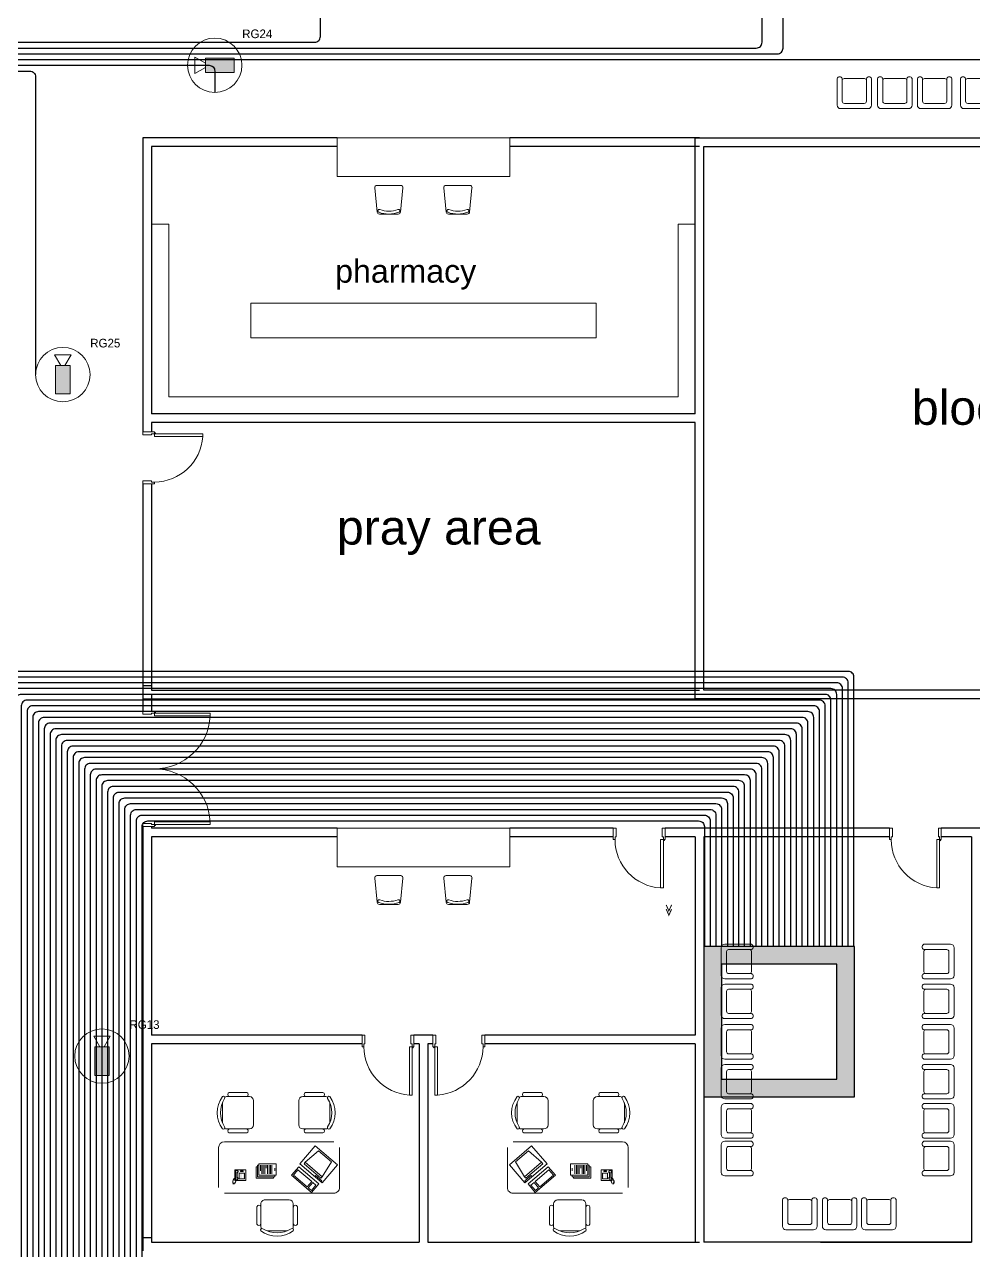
# Model space of a CAD drawing. Extents: x -59 to 582, y -1177 to 100.
# Drawn here: x 244.07 to 260.56, y -40.3 to -18.99 of the extents above; entities that cross this region are included whole.
import ezdxf
from ezdxf.enums import TextEntityAlignment as Align

# ---------------------------------------------------------------- set-up
doc = ezdxf.new("R2010")
doc.units = 0
doc.header["$LTSCALE"] = 0.15
doc.layers.get('0').update_dxf_attribs({"color": 252})
for name, color, linetype in [('0 CCTV', 252, 'Continuous'), ('0 sockets', 252, 'Continuous'), ('00', 252, 'Continuous'), ('AUTOINCR', 7, 'Continuous'), ('CCTV', 4, 'Continuous'), ('d1', 252, 'Continuous')]:
    doc.layers.add(name, color=color, linetype=linetype)
for name, color, linetype, lineweight in [('DOOR', 252, 'Continuous', 20), ('E-LT-CKT-NM', 7, 'Continuous', 30), ('FUR', 252, 'Continuous', 9), ('sofa', 252, 'Continuous', 9), ('T-CCTV', 7, 'Continuous', 0), ('wall', 252, 'Continuous', 30)]:
    doc.layers.add(name, color=color, linetype=linetype, lineweight=lineweight)
doc.styles.add('SDC-TEXT-ARB', font='sdc-arb.shx')

# ---------------------------------------------------------------- blocks, each defined once
blk = doc.blocks.new('RECTANG')
for p, q in [((1, 1), (0, 1)), ((0, 1), (0, 0)), ((1, 0), (1, 1)), ((0, 0), (1, 0))]:
    blk.add_line(p, q)
blk = doc.blocks.new('IBMAT', base_point=(61, 306))
for p, q in [((75, 307), (75, 306)), ((81, 307), (75, 307)), ((81, 306), (81, 307))]:
    blk.add_line(p, q)
at = {"xscale": 21, "yscale": 17, "zscale": 21}
blk.add_blockref('RECTANG', (61, 306), dxfattribs=at)
blk = doc.blocks.new('KEYBOARD', base_point=(60, 294))
for p, xscale, yscale, zscale in [((60, 294), 19, 8, 19), ((61, 295), 13, 5, 13), ((75, 295), 3, 5, 3)]:
    blk.add_blockref('RECTANG', p, dxfattribs=dict(xscale=xscale, yscale=yscale, zscale=zscale))
blk = doc.blocks.new('FNCOMP')
for p, q in [((-6.64, 16.23), (-8.5, 3.5)), ((6.08, 16.23), (-6.64, 16.23)), ((8, 3.5), (6.08, 16.23)), ((-8.5, 3.5), (-8.5, 2.04)), ((8, 3.5), (-8.5, 3.5)), ((-8.5, 2.04), (8, 2.04)), ((8, 2.04), (8, 3.5))]:
    blk.add_line(p, q)
at = {"xscale": 1.033846153846154, "yscale": 1.033846153846154, "zscale": 1.033846153846154}
for name, p in [('IBMAT', (-10.86, 0)), ('KEYBOARD', (-10.05, -10.5))]:
    blk.add_blockref(name, p, dxfattribs=at)
blk = doc.blocks.new('CHAIR7')
for p, q in [((20, 12), (3, 12)), ((5.12, 15.04), (17.88, 15.04)), ((0, 9), (0, -9)), ((23, -7.44), (23, 7.44)), ((3, -12), (20, -12)), ((5.12, -15), (17.88, -15))]:
    blk.add_line(p, q)
for centre, radius, start, end in [((3, 9), 3, 90, 180), ((5.56, 13.54), 1.56, 73.7398, 286.2602), ((17.44, 13.54), 1.56, 253.7398, 106.2602), ((20, 9), 3, 62.41556, 90), ((22.34, 11.12), 1.1, 53.30994, 212.02741), ((4.82, 0), 19.64, 327.57575, 32.42425), ((7, 0), 20, 323.1301, 36.8699), ((3, -9), 3, 180, 270), ((5.56, -13.5), 1.56, 73.7398, 286.2602), ((17.44, -13.5), 1.56, 253.7398, 106.2602), ((20, -9), 3, 270, 297.58444), ((22.34, -11.12), 1.1, 147.97259, 306.69006)]:
    blk.add_arc(centre, radius, start, end)
blk = doc.blocks.new('FNPHONE')
for p, q in [((-9.1, 0.22), (-9.7, 0.02)), ((-8.9, 0.62), (-9.5, 0.42)), ((-8.7, 1.02), (-9.3, 0.82)), ((-8.5, 1.42), (-9.1, 1.22)), ((-8.3, 1.82), (-8.9, 1.62)), ((-7.14, 0.56), (-7.5, -0.58)), ((-7.29, 6.54), (-7.29, 1.54)), ((-6.29, 6.54), (-6.29, 1.54)), ((-3.87, 4.85), (-3.87, 4.85)), ((-3.87, 3.91), (-3.87, 3.91)), ((-3.87, 2.97), (-3.87, 2.97)), ((-3.87, 2.03), (-3.87, 2.03)), ((-2.94, 4.85), (-2.94, 4.85)), ((-2.94, 3.91), (-2.94, 3.91)), ((-2.94, 2.97), (-2.94, 2.97)), ((-2.94, 2.03), (-2.94, 2.03)), ((-2, 4.85), (-2, 4.85)), ((-2, 3.91), (-2, 3.91)), ((-2, 2.97), (-2, 2.97)), ((-2, 2.03), (-2, 2.03)), ((-9.3, -0.18), (-9.9, -0.38)), ((-9.3, -0.58), (-9.9, -0.78)), ((-9.3, -0.98), (-9.9, -1.18)), ((-9.3, -1.38), (-9.9, -1.58)), ((-9.1, -1.78), (-9.7, -1.98)), ((-8.9, -2.18), (-9.5, -2.38)), ((-8.43, -2.46), (-9.03, -2.66)), ((-7.9, -1.98), (-8.5, -2.18)), ((-7.7, -1.58), (-8.3, -1.78)), ((-7.5, -1.18), (-8.1, -1.38)), ((-7.3, -0.78), (-7.9, -0.98))]:
    blk.add_line(p, q)
for centre, start, end in [((-6.79, 6.54), 298.49146, 241.50854), ((-6.79, 1.54), 118.49146, 61.50854)]:
    blk.add_arc(centre, 1.05, start, end)
for p, xscale, yscale, zscale in [((-8.21, 0), 8.20528234483245, 8.104073169521023, 8.20528234483245), ((-4.81, 1.25), 3.75, 4.375, 3.75), ((-4.03, 6.72), 2.03125, 0.46875, 2.03125)]:
    blk.add_blockref('RECTANG', p, dxfattribs=dict(xscale=xscale, yscale=yscale, zscale=zscale))
blk = doc.blocks.new('D90')
at = {"layer": 'DOOR'}
for points in [[(0.03, 0.2), (0.03, 1.04), (0.078, 1.04), (0.078, 0.2)], [(0.03, 0.2), (0, 0.2), (0, 0), (0.05, 0), (0.05, 0.15), (0.03, 0.15)], [(0.87, 0.2), (0.9, 0.2), (0.9, 0), (0.85, 0), (0.85, 0.15), (0.87, 0.15)]]:
    blk.add_lwpolyline(points, close=True, dxfattribs=at)
blk.add_circle((0.02, 0.21), 0.01, dxfattribs=at)
blk.add_arc((0.025, 0.197), 0.845, 0.2218, 86.3889, dxfattribs=at)
blk = doc.blocks.new('Ch01')
at = {"layer": 'FUR'}
for p, q in [((-0.455, 0.247), (-0.035, 0.205)), ((-0.499, -0.205), (-0.499, 0.207)), ((0.001, 0.165), (0.001, -0.163)), ((-0.455, -0.244), (-0.035, -0.202))]:
    blk.add_line(p, q, dxfattribs=at)
for centre, radius, start, end in [((-0.459, 0.207), 0.04, 84.2894, 180), ((-0.055, 0.168), 0.025, 20.5276, 200.5276), ((-0.499, 0.001), 0.449, 339.1935, 20.5276), ((-0.039, 0.165), 0.04, 0, 84.2894), ((-0.499, 0.001), 0.499, 339.1935, 20.5276), ((-0.459, -0.205), 0.04, 180, 275.7106), ((-0.056, -0.167), 0.025, 159.1935, 339.1935), ((-0.039, -0.163), 0.04, 275.7106, 0)]:
    blk.add_arc(centre, radius, start, end, dxfattribs=at)
blk = doc.blocks.new('ARCH')
at = {"layer": 'DOOR'}
for p, q in [((46.125, 355.955), (46.125, 355.905)), ((55.17, 355.725), (55.15, 355.725))]:
    blk.add_line(p, q, dxfattribs=at)
for points in [[(46.325, 362.731), (46.325, 362.761), (46.125, 362.761), (46.125, 362.711), (46.275, 362.711), (46.275, 362.731)], [(46.325, 362.731), (47.165, 362.731), (47.165, 362.683), (46.325, 362.683)], [(46.325, 361.891), (46.325, 361.861), (46.125, 361.861), (46.125, 361.911), (46.275, 361.911), (46.275, 361.891)], [(46.325, 357.875), (46.325, 357.905), (46.125, 357.905), (46.125, 357.855), (46.275, 357.855), (46.275, 357.875)], [(46.325, 357.875), (47.295, 357.875), (47.295, 357.825), (46.325, 357.825)], [(46.325, 355.935), (47.295, 355.935), (47.295, 355.985), (46.325, 355.985)], [(54.33, 355.675), (54.3, 355.675), (54.3, 355.875), (54.35, 355.875), (54.35, 355.725), (54.33, 355.725)], [(59.13, 355.675), (59.1, 355.675), (59.1, 355.875), (59.15, 355.875), (59.15, 355.725), (59.13, 355.725)], [(59.97, 355.675), (60, 355.675), (60, 355.875), (59.95, 355.875), (59.95, 355.725), (59.97, 355.725)], [(55.17, 355.675), (55.17, 354.835), (55.122, 354.835), (55.122, 355.675)], [(59.97, 355.675), (59.97, 354.835), (59.922, 354.835), (59.922, 355.675)]]:
    blk.add_lwpolyline(points, close=True, dxfattribs=at)
for points in [[(46.125, 355.955), (46.275, 355.955), (46.275, 355.935), (46.325, 355.935), (46.325, 355.905), (46.125, 355.905)], [(55.17, 355.725), (55.17, 355.675), (55.2, 355.675), (55.2, 355.875), (55.15, 355.875), (55.15, 355.725)]]:
    blk.add_lwpolyline(points, dxfattribs=at)
for centre in [(46.335, 362.741), (46.335, 357.885), (46.335, 355.925), (55.18, 355.665), (59.98, 355.665)]:
    blk.add_circle(centre, 0.01, dxfattribs=at)
for centre, radius, start, end in [((46.322, 362.736), 0.845, 270.2218, 356.3889), ((46.325, 357.875), 0.971, 270, 357.0492), ((46.325, 355.933), 0.971, 2.9508, 90), ((55.175, 355.678), 0.845, 180.2218, 266.3889), ((59.975, 355.678), 0.845, 180.2218, 266.3889)]:
    blk.add_arc(centre, radius, start, end, dxfattribs=at)
at = {"layer": 'FUR'}
for p, q in [((58.189, 368.442), (58.189, 368.907)), ((58.279, 368.51), (58.279, 368.905)), ((58.324, 368.907), (58.654, 368.907)), ((58.699, 368.905), (58.699, 368.51)), ((58.789, 368.907), (58.789, 368.442)), ((58.893, 368.442), (58.893, 368.907)), ((58.983, 368.51), (58.983, 368.905)), ((59.028, 368.907), (59.358, 368.907)), ((59.403, 368.905), (59.403, 368.51)), ((59.493, 368.907), (59.493, 368.442)), ((59.585, 368.442), (59.585, 368.907)), ((59.675, 368.51), (59.675, 368.905)), ((59.72, 368.907), (60.05, 368.907)), ((60.095, 368.905), (60.095, 368.51)), ((60.185, 368.907), (60.185, 368.442)), ((60.334, 368.442), (60.334, 368.907)), ((60.424, 368.51), (60.424, 368.905)), ((60.469, 368.907), (60.799, 368.907)), ((58.729, 368.382), (58.249, 368.382)), ((58.661, 368.472), (58.316, 368.472)), ((59.433, 368.382), (58.953, 368.382)), ((59.365, 368.472), (59.02, 368.472)), ((60.125, 368.382), (59.645, 368.382)), ((60.057, 368.472), (59.712, 368.472)), ((60.874, 368.382), (60.394, 368.382)), ((60.806, 368.472), (60.461, 368.472)), ((56.177, 353.795), (56.177, 353.315)), ((56.702, 353.855), (56.237, 353.855)), ((59.698, 353.855), (60.163, 353.855)), ((60.223, 353.795), (60.223, 353.315)), ((56.267, 353.727), (56.267, 353.382)), ((56.7, 353.765), (56.305, 353.765)), ((56.702, 353.39), (56.702, 353.72)), ((59.698, 353.39), (59.698, 353.72)), ((59.7, 353.765), (60.095, 353.765)), ((60.133, 353.727), (60.133, 353.382)), ((56.237, 353.255), (56.702, 353.255)), ((56.702, 353.163), (56.237, 353.163)), ((56.305, 353.345), (56.7, 353.345)), ((60.163, 353.255), (59.698, 353.255)), ((59.698, 353.163), (60.163, 353.163)), ((60.095, 353.345), (59.7, 353.345)), ((56.177, 353.103), (56.177, 352.623)), ((56.267, 353.036), (56.267, 352.691)), ((56.7, 353.073), (56.305, 353.073)), ((56.702, 352.698), (56.702, 353.028)), ((59.698, 352.698), (59.698, 353.028)), ((59.7, 353.073), (60.095, 353.073)), ((60.133, 353.036), (60.133, 352.691)), ((60.223, 353.103), (60.223, 352.623)), ((56.237, 352.563), (56.702, 352.563)), ((56.305, 352.653), (56.7, 352.653)), ((60.163, 352.563), (59.698, 352.563)), ((60.095, 352.653), (59.7, 352.653)), ((56.177, 352.399), (56.177, 351.919)), ((56.702, 352.459), (56.237, 352.459)), ((56.267, 352.332), (56.267, 351.987)), ((56.7, 352.369), (56.305, 352.369)), ((56.702, 351.994), (56.702, 352.324)), ((59.698, 352.459), (60.163, 352.459)), ((59.698, 351.994), (59.698, 352.324)), ((59.7, 352.369), (60.095, 352.369)), ((60.133, 352.332), (60.133, 351.987)), ((60.223, 352.399), (60.223, 351.919)), ((56.305, 351.949), (56.7, 351.949)), ((60.095, 351.949), (59.7, 351.949)), ((56.177, 351.707), (56.177, 351.227)), ((56.237, 351.859), (56.702, 351.859)), ((56.702, 351.767), (56.237, 351.767)), ((56.7, 351.677), (56.305, 351.677)), ((60.163, 351.859), (59.698, 351.859)), ((59.698, 351.767), (60.163, 351.767)), ((59.7, 351.677), (60.095, 351.677)), ((60.223, 351.707), (60.223, 351.227)), ((56.267, 351.64), (56.267, 351.295)), ((56.702, 351.302), (56.702, 351.632)), ((59.698, 351.302), (59.698, 351.632)), ((60.133, 351.64), (60.133, 351.295)), ((56.305, 351.257), (56.7, 351.257)), ((60.095, 351.257), (59.7, 351.257)), ((56.177, 351.026), (56.177, 350.546)), ((56.237, 351.167), (56.702, 351.167)), ((56.702, 351.086), (56.237, 351.086)), ((60.163, 351.167), (59.698, 351.167)), ((59.698, 351.086), (60.163, 351.086)), ((60.223, 351.026), (60.223, 350.546)), ((56.267, 350.958), (56.267, 350.613)), ((56.7, 350.996), (56.305, 350.996)), ((56.702, 350.621), (56.702, 350.951)), ((59.698, 350.621), (59.698, 350.951)), ((59.7, 350.996), (60.095, 350.996)), ((60.133, 350.958), (60.133, 350.613)), ((56.237, 350.486), (56.702, 350.486)), ((56.702, 350.43), (56.237, 350.43)), ((56.305, 350.576), (56.7, 350.576)), ((60.163, 350.486), (59.698, 350.486)), ((59.698, 350.43), (60.163, 350.43)), ((60.095, 350.576), (59.7, 350.576)), ((56.177, 350.37), (56.177, 349.89)), ((56.267, 350.303), (56.267, 349.958)), ((56.7, 350.34), (56.305, 350.34)), ((56.702, 349.965), (56.702, 350.295)), ((59.698, 349.965), (59.698, 350.295)), ((59.7, 350.34), (60.095, 350.34)), ((60.133, 350.303), (60.133, 349.958)), ((60.223, 350.37), (60.223, 349.89)), ((56.237, 349.83), (56.702, 349.83)), ((56.305, 349.92), (56.7, 349.92)), ((60.163, 349.83), (59.698, 349.83)), ((60.095, 349.92), (59.7, 349.92)), ((57.241, 349.418), (57.241, 348.953)), ((57.331, 349.416), (57.331, 349.02)), ((57.706, 349.418), (57.376, 349.418)), ((57.751, 349.02), (57.751, 349.416)), ((57.841, 348.953), (57.841, 349.418)), ((57.933, 349.418), (57.933, 348.953)), ((58.023, 349.416), (58.023, 349.02)), ((58.398, 349.418), (58.068, 349.418)), ((58.443, 349.02), (58.443, 349.416)), ((58.533, 348.953), (58.533, 349.418)), ((58.615, 349.418), (58.615, 348.953)), ((58.705, 349.416), (58.705, 349.02)), ((59.08, 349.418), (58.75, 349.418)), ((59.125, 349.02), (59.125, 349.416)), ((59.215, 348.953), (59.215, 349.418)), ((57.301, 348.893), (57.781, 348.893)), ((57.369, 348.983), (57.714, 348.983)), ((57.993, 348.893), (58.473, 348.893)), ((58.061, 348.983), (58.406, 348.983)), ((58.675, 348.893), (59.155, 348.893)), ((58.742, 348.983), (59.087, 348.983))]:
    blk.add_line(p, q, dxfattribs=at)
at = {"layer": 'FUR', "extrusion": (0, 0, -1)}
for centre, major_axis, start_param, end_param in [((58.234, 368.89), (-0.0339, 0.0339), 5.87299, 8.310278), ((58.744, 368.89), (0.0339, 0.0339), 4.256093, 6.69338), ((58.937, 368.89), (-0.0339, 0.0339), 5.87299, 8.310278), ((59.448, 368.89), (0.0339, 0.0339), 4.256093, 6.69338), ((59.629, 368.89), (-0.0339, 0.0339), 5.87299, 8.310278), ((60.14, 368.89), (0.0339, 0.0339), 4.256093, 6.69338), ((60.378, 368.89), (-0.0339, 0.0339), 5.87299, 8.310278), ((58.324, 368.847), (-0.0424, 0.0424), 6.220521, 7.068583), ((58.654, 368.847), (0.0424, 0.0424), -0.785398, 0.062664), ((59.028, 368.847), (-0.0424, 0.0424), 6.220521, 7.068583), ((59.358, 368.847), (0.0424, 0.0424), -0.785398, 0.062664), ((59.72, 368.847), (-0.0424, 0.0424), 6.220521, 7.068583), ((60.05, 368.847), (0.0424, 0.0424), -0.785398, 0.062664), ((60.469, 368.847), (-0.0424, 0.0424), 6.220521, 7.068583), ((58.316, 368.51), (0.0265, 0.0265), 2.356194, 3.926991), ((58.661, 368.51), (0.0265, 0.0265), 0.785398, 2.356194), ((59.02, 368.51), (0.0265, 0.0265), 2.356194, 3.926991), ((59.365, 368.51), (0.0265, 0.0265), 0.785398, 2.356194), ((59.712, 368.51), (0.0265, 0.0265), 2.356194, 3.926991), ((60.057, 368.51), (0.0265, 0.0265), 0.785398, 2.356194), ((60.461, 368.51), (0.0265, 0.0265), 2.356194, 3.926991), ((58.249, 368.442), (-0.0424, 0.0424), 3.926991, 5.497787), ((58.729, 368.442), (0.0424, 0.0424), 0.785398, 2.356194), ((58.953, 368.442), (-0.0424, 0.0424), 3.926991, 5.497787), ((59.433, 368.442), (0.0424, 0.0424), 0.785398, 2.356194), ((59.645, 368.442), (-0.0424, 0.0424), 3.926991, 5.497787), ((60.125, 368.442), (0.0424, 0.0424), 0.785398, 2.356194), ((60.394, 368.442), (-0.0424, 0.0424), 3.926991, 5.497787), ((59.715, 353.81), (0.0339, 0.0339), 2.685296, 5.122584), ((60.163, 353.795), (-0.0424, 0.0424), 0.785398, 2.356194), ((59.758, 353.72), (0.0424, 0.0424), 3.926991, 4.775053), ((60.095, 353.727), (0.0265, 0.0265), -0.785398, 0.785398), ((59.758, 353.39), (-0.0424, 0.0424), 4.649725, 5.497787), ((60.095, 353.382), (-0.0265, 0.0265), 2.356194, 3.926991), ((59.715, 353.3), (-0.0339, 0.0339), 4.302194, 6.739482), ((59.715, 353.119), (0.0339, 0.0339), 2.685296, 5.122584), ((60.163, 353.315), (0.0424, 0.0424), 0.785398, 2.356194), ((60.163, 353.103), (-0.0424, 0.0424), 0.785398, 2.356194), ((59.758, 353.028), (0.0424, 0.0424), 3.926991, 4.775053), ((60.095, 353.036), (0.0265, 0.0265), -0.785398, 0.785398), ((59.715, 352.608), (-0.0339, 0.0339), 4.302194, 6.739482), ((59.758, 352.698), (-0.0424, 0.0424), 4.649725, 5.497787), ((60.095, 352.691), (-0.0265, 0.0265), 2.356194, 3.926991), ((60.163, 352.623), (0.0424, 0.0424), 0.785398, 2.356194), ((59.715, 352.415), (0.0339, 0.0339), 2.685296, 5.122584), ((59.758, 352.324), (0.0424, 0.0424), 3.926991, 4.775053), ((60.095, 352.332), (0.0265, 0.0265), -0.785398, 0.785398), ((60.163, 352.399), (-0.0424, 0.0424), 0.785398, 2.356194), ((59.715, 351.904), (-0.0339, 0.0339), 4.302194, 6.739482), ((59.758, 351.994), (-0.0424, 0.0424), 4.649725, 5.497787), ((60.095, 351.987), (-0.0265, 0.0265), 2.356194, 3.926991), ((60.163, 351.919), (0.0424, 0.0424), 0.785398, 2.356194), ((59.715, 351.723), (0.0339, 0.0339), 2.685296, 5.122584), ((59.758, 351.632), (0.0424, 0.0424), 3.926991, 4.775053), ((60.095, 351.64), (0.0265, 0.0265), -0.785398, 0.785398), ((60.163, 351.707), (-0.0424, 0.0424), 0.785398, 2.356194), ((59.715, 351.212), (-0.0339, 0.0339), 4.302194, 6.739482), ((59.758, 351.302), (-0.0424, 0.0424), 4.649725, 5.497787), ((60.095, 351.295), (-0.0265, 0.0265), 2.356194, 3.926991), ((59.715, 351.041), (0.0339, 0.0339), 2.685296, 5.122584), ((60.163, 351.227), (0.0424, 0.0424), 0.785398, 2.356194), ((60.163, 351.026), (-0.0424, 0.0424), 0.785398, 2.356194), ((59.758, 350.951), (0.0424, 0.0424), 3.926991, 4.775053), ((60.095, 350.958), (0.0265, 0.0265), -0.785398, 0.785398), ((59.758, 350.621), (-0.0424, 0.0424), 4.649725, 5.497787), ((60.095, 350.613), (-0.0265, 0.0265), 2.356194, 3.926991), ((59.715, 350.53), (-0.0339, 0.0339), 4.302194, 6.739482), ((59.715, 350.385), (0.0339, 0.0339), 2.685296, 5.122584), ((60.163, 350.546), (0.0424, 0.0424), 0.785398, 2.356194), ((60.163, 350.37), (-0.0424, 0.0424), 0.785398, 2.356194), ((59.758, 350.295), (0.0424, 0.0424), 3.926991, 4.775053), ((60.095, 350.303), (0.0265, 0.0265), -0.785398, 0.785398), ((59.758, 349.965), (-0.0424, 0.0424), 4.649725, 5.497787), ((60.095, 349.958), (-0.0265, 0.0265), 2.356194, 3.926991), ((59.715, 349.875), (-0.0339, 0.0339), 4.302194, 6.739482), ((60.163, 349.89), (0.0424, 0.0424), 0.785398, 2.356194)]:
    blk.add_ellipse(centre, major_axis=major_axis, ratio=1, start_param=start_param, end_param=end_param, dxfattribs=at)
at = {"layer": 'FUR'}
for centre, major_axis, start_param, end_param in [((56.237, 353.795), (0.0424, 0.0424), 0.785398, 2.356194), ((56.685, 353.81), (-0.0339, 0.0339), 2.685296, 5.122584), ((56.305, 353.727), (-0.0265, 0.0265), -0.785398, 0.785398), ((56.642, 353.72), (-0.0424, 0.0424), 3.926991, 4.775053), ((56.305, 353.382), (0.0265, 0.0265), 2.356194, 3.926991), ((56.642, 353.39), (0.0424, 0.0424), 4.649725, 5.497787), ((56.237, 353.315), (-0.0424, 0.0424), 0.785398, 2.356194), ((56.237, 353.103), (0.0424, 0.0424), 0.785398, 2.356194), ((56.685, 353.3), (0.0339, 0.0339), 4.302194, 6.739482), ((56.685, 353.119), (-0.0339, 0.0339), 2.685296, 5.122584), ((56.305, 353.036), (-0.0265, 0.0265), -0.785398, 0.785398), ((56.642, 353.028), (-0.0424, 0.0424), 3.926991, 4.775053), ((56.237, 352.623), (-0.0424, 0.0424), 0.785398, 2.356194), ((56.305, 352.691), (0.0265, 0.0265), 2.356194, 3.926991), ((56.642, 352.698), (0.0424, 0.0424), 4.649725, 5.497787), ((56.685, 352.608), (0.0339, 0.0339), 4.302194, 6.739482), ((56.237, 352.399), (0.0424, 0.0424), 0.785398, 2.356194), ((56.305, 352.332), (-0.0265, 0.0265), -0.785398, 0.785398), ((56.642, 352.324), (-0.0424, 0.0424), 3.926991, 4.775053), ((56.685, 352.415), (-0.0339, 0.0339), 2.685296, 5.122584), ((56.237, 351.919), (-0.0424, 0.0424), 0.785398, 2.356194), ((56.305, 351.987), (0.0265, 0.0265), 2.356194, 3.926991), ((56.642, 351.994), (0.0424, 0.0424), 4.649725, 5.497787), ((56.685, 351.904), (0.0339, 0.0339), 4.302194, 6.739482), ((56.237, 351.707), (0.0424, 0.0424), 0.785398, 2.356194), ((56.305, 351.64), (-0.0265, 0.0265), -0.785398, 0.785398), ((56.642, 351.632), (-0.0424, 0.0424), 3.926991, 4.775053), ((56.685, 351.723), (-0.0339, 0.0339), 2.685296, 5.122584), ((56.305, 351.295), (0.0265, 0.0265), 2.356194, 3.926991), ((56.642, 351.302), (0.0424, 0.0424), 4.649725, 5.497787), ((56.685, 351.212), (0.0339, 0.0339), 4.302194, 6.739482), ((56.237, 351.227), (-0.0424, 0.0424), 0.785398, 2.356194), ((56.237, 351.026), (0.0424, 0.0424), 0.785398, 2.356194), ((56.685, 351.041), (-0.0339, 0.0339), 2.685296, 5.122584), ((56.305, 350.958), (-0.0265, 0.0265), -0.785398, 0.785398), ((56.642, 350.951), (-0.0424, 0.0424), 3.926991, 4.775053), ((56.305, 350.613), (0.0265, 0.0265), 2.356194, 3.926991), ((56.642, 350.621), (0.0424, 0.0424), 4.649725, 5.497787), ((56.237, 350.546), (-0.0424, 0.0424), 0.785398, 2.356194), ((56.237, 350.37), (0.0424, 0.0424), 0.785398, 2.356194), ((56.685, 350.53), (0.0339, 0.0339), 4.302194, 6.739482), ((56.685, 350.385), (-0.0339, 0.0339), 2.685296, 5.122584), ((56.305, 350.303), (-0.0265, 0.0265), -0.785398, 0.785398), ((56.642, 350.295), (-0.0424, 0.0424), 3.926991, 4.775053), ((56.305, 349.958), (0.0265, 0.0265), 2.356194, 3.926991), ((56.642, 349.965), (0.0424, 0.0424), 4.649725, 5.497787), ((56.237, 349.89), (-0.0424, 0.0424), 0.785398, 2.356194), ((56.685, 349.875), (0.0339, 0.0339), 4.302194, 6.739482), ((57.286, 349.4), (0.0339, 0.0339), 5.826889, 8.264177), ((57.376, 349.358), (0.0424, 0.0424), 0.785398, 1.63346), ((57.706, 349.358), (-0.0424, 0.0424), 4.649725, 5.497787), ((57.797, 349.4), (-0.0339, 0.0339), 4.302194, 6.739482), ((57.978, 349.4), (0.0339, 0.0339), 5.826889, 8.264177), ((58.068, 349.358), (0.0424, 0.0424), 0.785398, 1.63346), ((58.398, 349.358), (-0.0424, 0.0424), 4.649725, 5.497787), ((58.488, 349.4), (-0.0339, 0.0339), 4.302194, 6.739482), ((58.659, 349.4), (0.0339, 0.0339), 5.826889, 8.264177), ((58.75, 349.358), (0.0424, 0.0424), 0.785398, 1.63346), ((59.08, 349.358), (-0.0424, 0.0424), 4.649725, 5.497787), ((59.17, 349.4), (-0.0339, 0.0339), 4.302194, 6.739482), ((57.301, 348.953), (-0.0424, 0.0424), 0.785398, 2.356194), ((57.369, 349.02), (0.0265, 0.0265), 2.356194, 3.926991), ((57.714, 349.02), (-0.0265, 0.0265), 2.356194, 3.926991), ((57.781, 348.953), (0.0424, 0.0424), 3.926991, 5.497787), ((57.993, 348.953), (-0.0424, 0.0424), 0.785398, 2.356194), ((58.061, 349.02), (0.0265, 0.0265), 2.356194, 3.926991), ((58.406, 349.02), (-0.0265, 0.0265), 2.356194, 3.926991), ((58.473, 348.953), (0.0424, 0.0424), 3.926991, 5.497787), ((58.675, 348.953), (-0.0424, 0.0424), 0.785398, 2.356194), ((58.742, 349.02), (0.0265, 0.0265), 2.356194, 3.926991), ((59.087, 349.02), (-0.0265, 0.0265), 2.356194, 3.926991), ((59.155, 348.953), (0.0424, 0.0424), 3.926991, 5.497787)]:
    blk.add_ellipse(centre, major_axis=major_axis, ratio=1, start_param=start_param, end_param=end_param, dxfattribs=at)
at = {"layer": 'sofa'}
for p, q in [((49.5, 367.2), (49.5, 367.875)), ((49.5, 367.875), (52.5, 367.875)), ((52.5, 367.875), (52.5, 367.2)), ((49.5, 367.2), (52.5, 367.2)), ((46.275, 366.373), (46.575, 366.373)), ((46.575, 366.373), (46.575, 363.375)), ((55.425, 366.373), (55.425, 363.375)), ((55.725, 366.373), (55.425, 366.373)), ((48, 365), (48, 364.4)), ((54, 365), (48, 365)), ((54, 364.4), (54, 365)), ((48, 364.4), (54, 364.4)), ((46.575, 363.375), (55.425, 363.375)), ((49.5, 355.875), (52.5, 355.875)), ((49.5, 355.2), (49.5, 355.875)), ((52.5, 355.875), (52.5, 355.2)), ((49.5, 355.2), (52.5, 355.2)), ((49.441, 350.421), (47.541, 350.421)), ((52.559, 350.421), (54.459, 350.421)), ((47.441, 350.321), (47.441, 349.627)), ((54.559, 350.321), (54.559, 349.627))]:
    blk.add_line(p, q, dxfattribs=at)
for points in [[(47.541, 349.527), (49.441, 349.527, 0.414214), (49.541, 349.627), (49.541, 350.321)], [(54.459, 349.527), (52.559, 349.527, -0.414214), (52.459, 349.627), (52.459, 350.321)]]:
    blk.add_lwpolyline(points, format="xyb", dxfattribs=at)
for points in [[(48.117, 349.989), (48.092, 349.989), (48.092, 349.789), (48.392, 349.789), (48.392, 349.814)], [(48.142, 350.014), (48.117, 350.014), (48.117, 349.814), (48.417, 349.814), (48.417, 349.839)], [(48.442, 350.039), (48.142, 350.039), (48.142, 349.839), (48.442, 349.839), (48.442, 350.039)], [(48.167, 350.014), (48.167, 349.914)], [(48.192, 350.014), (48.192, 349.864)], [(48.217, 350.014), (48.217, 349.864)], [(48.242, 350.014), (48.242, 349.864)], [(48.267, 350.014), (48.267, 349.964)], [(48.292, 350.014), (48.292, 349.864)], [(48.317, 350.014), (48.317, 349.864)], [(48.342, 350.014), (48.342, 349.864)], [(48.367, 350.014), (48.367, 349.864)], [(48.417, 349.964), (48.417, 349.914)], [(53.558, 350.039), (53.858, 350.039), (53.858, 349.839), (53.558, 349.839), (53.558, 350.039)], [(53.858, 350.014), (53.883, 350.014), (53.883, 349.814), (53.583, 349.814), (53.583, 349.839)], [(53.583, 349.964), (53.583, 349.914)], [(53.883, 349.989), (53.908, 349.989), (53.908, 349.789), (53.608, 349.789), (53.608, 349.814)], [(53.633, 350.014), (53.633, 349.864)], [(53.658, 350.014), (53.658, 349.864)], [(53.683, 350.014), (53.683, 349.864)], [(53.708, 350.014), (53.708, 349.864)], [(53.733, 350.014), (53.733, 349.964)], [(53.758, 350.014), (53.758, 349.864)], [(53.783, 350.014), (53.783, 349.864)], [(53.808, 350.014), (53.808, 349.864)], [(53.833, 350.014), (53.833, 349.914)]]:
    blk.add_lwpolyline(points, dxfattribs=at)
for centre, start, end in [((47.541, 350.321), 90, 180), ((54.459, 350.321), 0, 90)]:
    blk.add_arc(centre, 0.1, start, end, dxfattribs=at)
at = {"layer": 'wall'}
for p, q in [((46.125, 367.875), (46.125, 362.761)), ((49.5, 367.875), (46.125, 367.875)), ((55.8, 367.875), (52.5, 367.875)), ((55.725, 367.875), (65.4, 367.875)), ((55.725, 363.075), (55.725, 367.875)), ((46.275, 367.725), (46.275, 363.075)), ((49.5, 367.725), (46.275, 367.725)), ((55.8, 367.725), (52.5, 367.725)), ((55.875, 358.275), (55.875, 367.725)), ((55.875, 367.725), (65.4, 367.725)), ((55.725, 363.075), (46.275, 363.075)), ((55.725, 362.925), (46.275, 362.925)), ((46.275, 362.925), (46.275, 362.761)), ((55.725, 358.125), (55.725, 362.925)), ((46.125, 361.861), (46.125, 358.125)), ((46.275, 361.861), (46.275, 358.275)), ((46.275, 358.35), (46.125, 358.35)), ((46.275, 358.275), (55.8, 358.275)), ((63.829, 358.275), (55.875, 358.275)), ((46.125, 358.2), (46.125, 357.905)), ((46.125, 358.125), (55.8, 358.125)), ((46.275, 358.2), (46.275, 357.905)), ((63.829, 358.125), (55.725, 358.125)), ((46.125, 355.905), (46.125, 355.2)), ((46.275, 355.905), (46.275, 355.875)), ((49.5, 355.875), (46.275, 355.875)), ((49.5, 355.725), (46.275, 355.725)), ((46.275, 355.725), (46.275, 352.275)), ((54.3, 355.875), (52.5, 355.875)), ((54.3, 355.725), (52.5, 355.725)), ((55.8, 355.875), (55.2, 355.875)), ((55.725, 355.725), (55.2, 355.725)), ((55.725, 355.725), (55.725, 352.275)), ((59.1, 355.875), (55.8, 355.875)), ((59.1, 355.725), (55.875, 355.725)), ((55.875, 355.725), (55.875, 348.675)), ((59.97, 355.725), (59.95, 355.725)), ((63.9, 355.875), (60, 355.875)), ((60.525, 355.725), (60, 355.725)), ((60.525, 355.725), (60.525, 348.675)), ((46.125, 355.275), (46.125, 348.525)), ((55.875, 355.125), (55.875, 348.675)), ((49.934, 352.275), (46.275, 352.275)), ((46.275, 352.125), (46.275, 348.675)), ((49.934, 352.125), (46.275, 352.125)), ((51.166, 352.275), (50.834, 352.275)), ((50.925, 352.125), (50.834, 352.125)), ((50.925, 352.125), (50.925, 348.675)), ((51.075, 352.125), (51.075, 348.675)), ((51.166, 352.125), (51.075, 352.125)), ((55.725, 352.275), (52.066, 352.275)), ((55.725, 352.125), (52.066, 352.125)), ((55.725, 352.125), (55.725, 348.675)), ((46.275, 348.75), (46.125, 348.75)), ((46.275, 348.675), (50.925, 348.675)), ((51.075, 348.675), (55.8, 348.675)), ((60.525, 348.675), (55.875, 348.675)), ((60.525, 348.675), (55.875, 348.675)), ((60.525, 348.675), (55.875, 348.675)), ((56.351, 348.675), (55.875, 348.675)), ((56.351, 348.675), (55.875, 348.675)), ((58.725, 348.675), (56.351, 348.675)), ((57.904, 348.675), (59.42, 348.675)), ((60.525, 348.675), (58.301, 348.675)), ((60.525, 348.675), (58.725, 348.675)), ((60.525, 348.675), (58.875, 348.675)), ((59.42, 348.675), (60.525, 348.675))]:
    blk.add_line(p, q, dxfattribs=at)
at = {"layer": 'DOOR', "rotation": 180}
blk.add_blockref('D90', (50.834, 352.275), dxfattribs=at)
at = {"layer": 'DOOR', "xscale": -1, "rotation": 180}
blk.add_blockref('D90', (51.166, 352.275), dxfattribs=at)
at = {"layer": 'sofa', "yscale": 0.0234375, "zscale": 0.0234375}
for name, p, xscale in [('CHAIR7', (48.047, 350.926), -0.0234375), ('CHAIR7', (48.834, 350.926), 0.0234375), ('CHAIR7', (53.166, 350.926), -0.0234375), ('CHAIR7', (53.953, 350.926), 0.0234375), ('FNPHONE', (47.913, 349.747), 0.0234375), ('FNPHONE', (54.087, 349.747), -0.0234375)]:
    blk.add_blockref(name, p, dxfattribs=dict(at, xscale=xscale))
at = {"layer": 'sofa'}
for name, p, xscale, yscale, zscale, rotation in [('FNCOMP', (49.045, 349.875), 0.02343749999997079, 0.02343749999997079, 0.02343749999997079, 319.3987053547845), ('FNCOMP', (52.955, 349.875), -0.02343749999997079, 0.0234375, 0.0234375, 40.60129464521547), ('CHAIR7', (48.457, 349.412), 0.0234375, 0.0234375, 0.0234375, 270), ('CHAIR7', (53.543, 349.412), -0.0234375, 0.0234375, 0.0234375, 90)]:
    blk.add_blockref(name, p, dxfattribs=dict(at, xscale=xscale, yscale=yscale, zscale=zscale, rotation=rotation))
at = {"layer": 'wall', "xscale": -1, "rotation": 90}
for p in [(50.4, 366.55), (51.6, 366.55), (50.4, 354.55), (51.6, 354.55)]:
    blk.add_blockref('Ch01', p, dxfattribs=at)
at = {"layer": 'd1', "attachment_point": 1}
for s, insert, char_height, width in [('{\\fArial|b0|i0|c0|p34;pharmacy}', (49.465, 365.757), 0.4, 6.0636), ('{\\fArial|b0|i0|c0|p34;blood bank}', (59.489, 363.486), 0.6, 4.4721), ('{\\fArial|b0|i0|c0|p34;pray area}', (49.496, 361.404), 0.6, 4.67505)]:
    blk.add_mtext(s, dxfattribs=dict(at, insert=insert, char_height=char_height, width=width))
blk = doc.blocks.new('LEGEND_dwg_CCTV DOME-1155345-TELECOMMUNICATION LEGEND_ GENERAL NOTES _SYMBOLS _ ABBREVIATIONS')
at = {"layer": 'T-CCTV'}
blk.add_hatch(color=256, dxfattribs=at).paths.add_polyline_path([(255, -95), (-120, -95), (-120, 95), (255, 95)], flags=0)
at = {"layer": 'T-CCTV', "flags": 128}
for points in [[(-120, 28), (-262, 108), (-262, -108), (-120, -28)], [(255, -95), (255, 95), (-120, 95), (-120, -95), (255, -95)]]:
    blk.add_lwpolyline(points, dxfattribs=at)
at = {"layer": 'T-CCTV'}
blk.add_circle((0, 0), 358, dxfattribs=at)
blk = doc.blocks.new('RG CAMERA')
at = {"layer": 'CCTV', "xscale": 1.150579243575653, "yscale": 1.150579243575653, "zscale": 1.150579243575653}
blk.add_blockref('LEGEND_dwg_CCTV DOME-1155345-TELECOMMUNICATION LEGEND_ GENERAL NOTES _SYMBOLS _ ABBREVIATIONS', (0, 0), dxfattribs=at)
at = {"layer": 'E-LT-CKT-NM', "style": 'SDC-TEXT-ARB'}
blk.add_attdef('RG', (-318, 445), '', height=326, dxfattribs=at)
blk = doc.blocks.new('ds')
h = blk.add_hatch(color=2)
h.dxf.hatch_style = 1
h.paths.add_polyline_path([(1.308, 1.308), (-1.308, 1.308), (-1.308, -1.308), (1.308, -1.308)])
h.paths.add_polyline_path([(1, -1), (-1, -1), (-1, 1), (1, 1)], flags=16)
at = {"layer": '0 sockets', "color": 6}
for points in [[(-1.308, -1.308), (1.308, -1.308), (1.308, 1.308), (-1.308, 1.308)], [(-1, -1), (1, -1), (1, 1), (-1, 1)]]:
    blk.add_lwpolyline(points, close=True, dxfattribs=at)
blk = doc.blocks.new('EE')
at = {"layer": '0 sockets'}
h = blk.add_hatch(color=6, dxfattribs=at)
h.dxf.hatch_style = 1
h.paths.add_polyline_path([(582.394, 81.841), (-59.115, 81.841), (-59.115, -114.582), (582.394, -114.582)])
h.paths.add_polyline_path([(577.394, 76.841), (577.394, -109.582), (-54.115, -109.582), (-54.115, 76.841)], flags=16)
h.paths.add_polyline_path([(408.026, -15.139, -1), (406.517, -15.139, -1)], flags=0)
h.paths.add_polyline_path([(457.783, -31.119, 0.414214), (457.683, -31.019), (444.311, -31.019, 0.414214), (444.211, -31.119), (444.211, -48.447), (415.834, -48.447), (415.834, -19.483), (417.425, -19.483, 0.414214), (417.525, -19.383), (417.525, -15.239, 0.414214), (417.425, -15.139), (407.274, -15.139), (407.271, -15.893), (407.271, -15.139), (417.525, -15.139), (417.525, -19.483), (415.934, -19.483, 0.414214), (415.834, -19.583), (415.834, -48.347, 0.414214), (415.934, -48.447), (444.111, -48.447, 0.414214), (444.211, -48.347), (444.211, -31.019), (457.783, -31.019)], flags=0)
h.paths.add_polyline_path([(244.611, -46.068), (244.611, -46.014), (244.523, -46.014, -0.279526)], flags=0)
h.paths.add_polyline_path([(404.69, 26.947), (525.035, 26.947), (525.035, 46.285), (404.69, 46.285)], flags=8)
h.paths.add_polyline_path([(202.644, 24.078), (289.319, 24.078), (289.319, 38.411), (202.644, 38.411)], flags=8)
h.paths.add_polyline_path([(30.92, 26.429), (112.59, 26.429), (112.59, 40.761), (30.92, 40.761)], flags=8)
h.paths.add_polyline_path([(441.881, -10.206), (442.216, -10.206), (442.216, -9.756), (441.881, -9.756)], flags=8)
h.paths.add_polyline_path([(422.272, -10.246), (422.622, -10.246), (422.622, -9.796), (422.272, -9.796)], flags=8)
h.paths.add_polyline_path([(406.509, -14.41), (406.859, -14.41), (406.859, -13.96), (406.509, -13.96)], flags=8)
h.paths.add_polyline_path([(406.21, -35.713), (406.546, -35.713), (406.546, -35.263), (406.21, -35.263)], flags=8)
h.paths.add_polyline_path([(422.841, -60.607), (423.191, -60.607), (423.191, -60.157), (422.841, -60.157)], flags=8)
h.paths.add_polyline_path([(442.391, -60.84), (442.755, -60.84), (442.755, -60.39), (442.391, -60.39)], flags=8)
h.paths.add_polyline_path([(456.844, -54.1), (457.194, -54.1), (457.194, -53.65), (456.844, -53.65)], flags=8)
h.paths.add_polyline_path([(470.858, -50.81), (471.208, -50.81), (471.208, -50.36), (470.858, -50.36)], flags=8)
h.paths.add_polyline_path([(490.123, -50.756), (490.345, -50.756), (490.345, -50.306), (490.123, -50.306)], flags=8)
h.paths.add_polyline_path([(225.509, -20.343), (226.134, -20.343), (226.134, -20.118), (225.509, -20.118)], flags=8)
h.paths.add_polyline_path([(233.7, -19.938), (234.325, -19.938), (234.325, -19.713), (233.7, -19.713)], flags=8)
h.paths.add_polyline_path([(241.875, -19.552), (242.5, -19.552), (242.5, -19.327), (241.875, -19.327)], flags=8)
h.paths.add_polyline_path([(245.171, -24.632), (245.796, -24.632), (245.796, -24.407), (245.171, -24.407)], flags=8)
h.paths.add_polyline_path([(247.813, -19.255), (248.438, -19.255), (248.438, -19.03), (247.813, -19.03)], flags=8)
h.paths.add_polyline_path([(249.648, -13.387), (250.273, -13.387), (250.273, -13.162), (249.648, -13.162)], flags=8)
h.paths.add_polyline_path([(257.323, -15.794), (257.948, -15.794), (257.948, -15.569), (257.323, -15.569)], flags=8)
h.paths.add_polyline_path([(257.582, -13.183), (258.157, -13.183), (258.157, -12.958), (257.582, -12.958)], flags=8)
h.paths.add_polyline_path([(264.064, -13.101), (264.664, -13.101), (264.664, -12.876), (264.064, -12.876)], flags=8)
h.paths.add_polyline_path([(288.789, -40.902), (289.364, -40.902), (289.364, -40.677), (288.789, -40.677)], flags=8)
h.paths.add_polyline_path([(280.687, -41.005), (281.262, -41.005), (281.262, -40.78), (280.687, -40.78)], flags=8)
h.paths.add_polyline_path([(270.864, -40.875), (271.439, -40.875), (271.439, -40.65), (270.864, -40.65)], flags=8)
h.paths.add_polyline_path([(261.434, -40.771), (262.009, -40.771), (262.009, -40.546), (261.434, -40.546)], flags=8)
h.paths.add_polyline_path([(254.764, -40.853), (255.339, -40.853), (255.339, -40.628), (254.764, -40.628)], flags=8)
h.paths.add_polyline_path([(247.008, -40.845), (247.583, -40.845), (247.583, -40.62), (247.008, -40.62)], flags=8)
h.paths.add_polyline_path([(245.852, -36.479), (246.427, -36.479), (246.427, -36.254), (245.852, -36.254)], flags=8)
h.paths.add_polyline_path([(243.934, -41.639), (244.509, -41.639), (244.509, -41.414), (243.934, -41.414)], flags=8)
h.paths.add_polyline_path([(245.534, -46.587), (246.059, -46.587), (246.059, -46.362), (245.534, -46.362)], flags=8)
h.paths.add_polyline_path([(245.361, -51.832), (245.911, -51.832), (245.911, -51.607), (245.361, -51.607)], flags=8)
h.paths.add_polyline_path([(239.721, -52.272), (240.321, -52.272), (240.321, -52.047), (239.721, -52.047)], flags=8)
h.paths.add_polyline_path([(232.069, -52.917), (232.669, -52.917), (232.669, -52.692), (232.069, -52.692)], flags=8)
h.paths.add_polyline_path([(225.559, -53.646), (226.159, -53.646), (226.159, -53.421), (225.559, -53.421)], flags=8)
h.paths.add_polyline_path([(227.614, -48.128), (228.214, -48.128), (228.214, -47.903), (227.614, -47.903)], flags=8)
h.paths.add_polyline_path([(219.528, -49.489), (220.128, -49.489), (220.128, -49.264), (219.528, -49.264)], flags=8)
h.paths.add_polyline_path([(217.77, -44.284), (218.37, -44.284), (218.37, -44.059), (217.77, -44.059)], flags=8)
h.paths.add_polyline_path([(216.443, -34.713), (217.043, -34.713), (217.043, -34.488), (216.443, -34.488)], flags=8)
h.paths.add_polyline_path([(216.799, -27.091), (217.399, -27.091), (217.399, -26.866), (216.799, -26.866)], flags=8)
h.paths.add_polyline_path([(216.729, -21.755), (217.279, -21.755), (217.279, -21.53), (216.729, -21.53)], flags=8)
h.paths.add_polyline_path([(84.862, -42.445), (85.387, -42.445), (85.387, -42.22), (84.862, -42.22)], flags=8)
h.paths.add_polyline_path([(82.46, -48.761), (83.01, -48.761), (83.01, -48.536), (82.46, -48.536)], flags=8)
h.paths.add_polyline_path([(78.417, -48.71), (78.942, -48.71), (78.942, -48.485), (78.417, -48.485)], flags=8)
h.paths.add_polyline_path([(75.547, -42.452), (76.072, -42.452), (76.072, -42.227), (75.547, -42.227)], flags=8)
h.paths.add_polyline_path([(74.019, -42.418), (74.544, -42.418), (74.544, -42.193), (74.019, -42.193)], flags=8)
h.paths.add_polyline_path([(72.86, -48.761), (73.385, -48.761), (73.385, -48.536), (72.86, -48.536)], flags=8)
h.paths.add_polyline_path([(68.651, -48.707), (69.176, -48.707), (69.176, -48.482), (68.651, -48.482)], flags=8)
h.paths.add_polyline_path([(69.271, -42.456), (69.796, -42.456), (69.796, -42.231), (69.271, -42.231)], flags=8)
h.paths.add_polyline_path([(65.66, -42.443), (66.185, -42.443), (66.185, -42.218), (65.66, -42.218)], flags=8)
h.paths.add_polyline_path([(63.354, -48.708), (63.879, -48.708), (63.879, -48.483), (63.354, -48.483)], flags=8)
h.paths.add_polyline_path([(58.957, -48.718), (59.432, -48.718), (59.432, -48.493), (58.957, -48.493)], flags=8)
h.paths.add_polyline_path([(56.584, -43.041), (57.084, -43.041), (57.084, -42.816), (56.584, -42.816)], flags=8)
h.paths.add_polyline_path([(55.215, -39.312), (55.765, -39.312), (55.765, -39.087), (55.215, -39.087)], flags=8)
h.paths.add_polyline_path([(47.25, -39.118), (47.8, -39.118), (47.8, -38.893), (47.25, -38.893)], flags=8)
h.paths.add_polyline_path([(36.681, -56.177), (37.231, -56.177), (37.231, -55.952), (36.681, -55.952)], flags=8)
h.paths.add_polyline_path([(28.093, -56.08), (28.643, -56.08), (28.643, -55.855), (28.093, -55.855)], flags=8)
h.paths.add_polyline_path([(11.224, -49.617), (11.774, -49.617), (11.774, -49.392), (11.224, -49.392)], flags=8)
h.paths.add_polyline_path([(15.154, -39.272), (15.704, -39.272), (15.704, -39.047), (15.154, -39.047)], flags=8)
h.paths.add_polyline_path([(15.215, -30.394), (15.765, -30.394), (15.765, -30.169), (15.215, -30.169)], flags=8)
h.paths.add_polyline_path([(12.584, -22.24), (13.134, -22.24), (13.134, -22.015), (12.584, -22.015)], flags=8)
h.paths.add_polyline_path([(13.44, -29.574), (13.94, -29.574), (13.94, -29.349), (13.44, -29.349)], flags=8)
blk = doc.blocks.new('WWW')
h = blk.add_hatch(color=1)
h.dxf.hatch_style = 1
h.paths.add_polyline_path([(-0.039, 0.128), (-0.055, 0.121), (0, -0.002), (0.055, 0.121), (0.04, 0.128), (0, 0.04)])
h.paths.add_polyline_path([(-0.039, 0.202), (-0.055, 0.195), (0, 0.073), (0.055, 0.195), (0.04, 0.202), (0, 0.114)])
h = blk.add_hatch(color=1)
h.dxf.hatch_style = 1
h.paths.add_polyline_path([(-0.039, 0.128), (-0.055, 0.121), (0, -0.002), (0.055, 0.121), (0.04, 0.128), (0, 0.04)])

msp = doc.modelspace()

# ---------------------------------------------------------------- linework, layer by layer
at = {"layer": '0 sockets', "color": 4}
for points in [[(257.283, -35.012), (257.283, -31.53, 0.414214), (257.183, -31.43), (244.811, -31.43, 0.414214), (244.711, -31.53), (244.711, -48.657, -0.414214), (244.611, -48.757), (215.634, -48.757, -0.414214), (215.534, -48.657), (215.534, -19.694, -0.414214), (215.634, -19.594), (263.525, -19.594, 0.414214), (263.625, -19.494), (263.625, -14.012)], [(257.183, -35.012), (257.183, -31.63, 0.414214), (257.083, -31.53), (244.911, -31.53, 0.414214), (244.811, -31.63), (244.811, -48.757, -0.414214), (244.711, -48.857), (215.534, -48.857, -0.414214), (215.434, -48.757), (215.434, -19.594, -0.414214), (215.534, -19.494), (257.15, -19.494, 0.414214), (257.25, -19.394), (257.25, -14.195, 0.414214), (257.15, -14.095), (257.144, -14.095)], [(256.983, -35.012), (256.983, -31.83, 0.414214), (256.883, -31.73), (245.111, -31.73, 0.414214), (245.011, -31.83), (245.011, -48.957, -0.414214), (244.911, -49.057), (215.334, -49.057, -0.414214), (215.234, -48.957), (215.234, -19.394, -0.414214), (215.334, -19.294), (249.109, -19.294, 0.414214), (249.209, -19.194), (249.209, -14.298)], [(257.083, -35.012), (257.083, -31.73, 0.414214), (256.983, -31.63), (245.011, -31.63, 0.414214), (244.911, -31.73), (244.911, -48.857, -0.414214), (244.811, -48.957), (215.434, -48.957, -0.414214), (215.334, -48.857), (215.334, -19.494, -0.414214), (215.434, -19.394), (256.785, -19.394, 0.414214), (256.885, -19.294), (256.885, -16.706)], [(257.383, -35.012), (257.383, -31.43, 0.414214), (257.283, -31.33), (244.711, -31.33, 0.414214), (244.611, -31.43), (244.611, -48.557, -0.414214), (244.511, -48.657), (215.734, -48.657, -0.414214), (215.634, -48.557), (215.634, -19.794, -0.414214), (215.734, -19.694), (247.274, -19.694, -0.414214), (247.374, -19.794), (247.374, -20.166)], [(257.483, -35.012), (257.483, -31.33, 0.414214), (257.383, -31.23), (244.611, -31.23, 0.414214), (244.511, -31.33), (244.511, -48.457, -0.414214), (244.411, -48.557), (215.834, -48.557, -0.414214), (215.734, -48.457), (215.734, -19.894, -0.414214), (215.834, -19.794), (244.16, -19.794, -0.414214), (244.26, -19.894), (244.26, -25.071)], [(257.583, -35.012), (257.583, -31.23, 0.414214), (257.483, -31.13), (244.511, -31.13, 0.414214), (244.411, -31.23), (244.411, -48.357, -0.414214), (244.311, -48.457), (215.934, -48.457, -0.414214), (215.834, -48.357), (215.834, -19.994, -0.414214), (215.934, -19.894), (241.336, -19.894, -0.414214), (241.436, -19.994), (241.436, -20.463)], [(257.683, -35.012), (257.683, -31.13, 0.414214), (257.583, -31.03), (244.411, -31.03, 0.414214), (244.311, -31.13), (244.311, -48.257, -0.414214), (244.211, -48.357), (216.034, -48.357, -0.414214), (215.934, -48.257), (215.934, -20.094, -0.414214), (216.034, -19.994), (233.161, -19.994, -0.414214), (233.261, -20.094), (233.261, -20.849)], [(257.783, -35.012), (257.783, -31.03, 0.414214), (257.683, -30.93), (244.311, -30.93, 0.414214), (244.211, -31.03), (244.211, -48.157, -0.414214), (244.111, -48.257), (216.134, -48.257, -0.414214), (216.034, -48.157), (216.034, -20.194, -0.414214), (216.134, -20.094), (224.97, -20.094, -0.414214), (225.07, -20.194), (225.07, -21.254)], [(257.883, -35.012), (257.883, -30.93, 0.414214), (257.783, -30.83), (244.211, -30.83, 0.414214), (244.111, -30.93), (244.111, -48.057, -0.414214), (244.011, -48.157), (216.234, -48.157, -0.414214), (216.134, -48.057), (216.134, -22.293, -0.414214), (216.234, -22.193), (216.763, -22.193)], [(257.983, -35.012), (257.983, -30.83, 0.414214), (257.883, -30.73), (244.111, -30.73, 0.414214), (244.011, -30.83), (244.011, -47.957, -0.414214), (243.911, -48.057), (216.334, -48.057, -0.414214), (216.234, -47.957), (216.234, -27.63, -0.414214), (216.334, -27.53), (216.833, -27.53)], [(258.483, -35.012), (258.483, -30.33, 0.414214), (258.383, -30.23), (243.611, -30.23, 0.414214), (243.511, -30.33), (243.511, -41.977, -0.414214), (243.411, -42.077), (243.022, -42.077)], [(258.283, -35.012), (258.283, -30.53, 0.414214), (258.183, -30.43), (243.811, -30.43, 0.414214), (243.711, -30.53), (243.711, -47.657, -0.414214), (243.611, -47.757), (228.075, -47.757, 0.414214), (227.975, -47.857), (227.975, -47.994, -0.414214), (227.875, -48.094), (227.176, -48.094)], [(258.383, -35.012), (258.383, -30.43, 0.414214), (258.283, -30.33), (243.711, -30.33, 0.414214), (243.611, -30.43), (243.611, -45.914, 0.414214), (243.711, -46.014), (244.523, -46.014, -0.414214), (244.623, -46.114), (244.623, -47.025)], [(258.083, -35.012), (258.083, -30.73, 0.414214), (257.983, -30.63), (244.011, -30.63, 0.414214), (243.911, -30.73), (243.911, -47.857, -0.414214), (243.811, -47.957), (216.434, -47.957, -0.414214), (216.334, -47.857), (216.334, -35.252, -0.414214), (216.434, -35.152), (216.477, -35.152)], [(258.183, -35.012), (258.183, -30.63, 0.414214), (258.083, -30.53), (243.911, -30.53, 0.414214), (243.811, -30.63), (243.811, -47.757, -0.414214), (243.711, -47.857), (216.534, -47.857, -0.414214), (216.434, -47.757), (216.434, -44.823, -0.414214), (216.534, -44.723), (217.804, -44.723)], [(256.883, -35.012), (256.883, -31.93, 0.414214), (256.783, -31.83), (245.211, -31.83, 0.414214), (245.111, -31.93), (245.111, -49.057, -0.414214), (245.011, -49.157), (219.189, -49.157, 0.414214), (219.089, -49.257), (219.089, -49.455)], [(256.783, -35.012), (256.783, -32.03, 0.414214), (256.683, -31.93), (245.311, -31.93, 0.414214), (245.211, -32.03), (245.211, -49.157, -0.414214), (245.111, -49.257), (225.22, -49.257, 0.414214), (225.12, -49.357), (225.12, -53.612)], [(256.683, -35.012), (256.683, -32.13, 0.414214), (256.583, -32.03), (245.411, -32.03, 0.414214), (245.311, -32.13), (245.311, -49.257, -0.414214), (245.211, -49.357), (231.73, -49.357, 0.414214), (231.63, -49.457), (231.63, -52.883)], [(256.583, -35.012), (256.583, -32.23, 0.414214), (256.483, -32.13), (245.511, -32.13, 0.414214), (245.411, -32.23), (245.411, -49.357, -0.414214), (245.311, -49.457), (239.383, -49.457, 0.414214), (239.283, -49.557), (239.283, -52.238)], [(256.483, -35.012), (256.483, -32.33, 0.414214), (256.383, -32.23), (245.611, -32.23, 0.414214), (245.511, -32.33), (245.511, -52.171, -0.414214), (245.411, -52.271), (244.45, -52.271)], [(288.35, -41.341), (288.35, -42.462, -0.414214), (288.25, -42.562), (245.711, -42.562, -0.414214), (245.611, -42.462), (245.611, -32.43, -0.414214), (245.711, -32.33), (256.283, -32.33, -0.414214), (256.383, -32.43), (256.383, -35.012)], [(280.248, -41.444), (280.248, -42.362, -0.414214), (280.148, -42.462), (245.811, -42.462, -0.414214), (245.711, -42.362), (245.711, -32.53, -0.414214), (245.811, -32.43), (256.183, -32.43, -0.414214), (256.283, -32.53), (256.283, -35.012)], [(270.425, -41.314), (270.425, -42.262, -0.414214), (270.325, -42.362), (245.911, -42.362, -0.414214), (245.811, -42.262), (245.811, -32.63, -0.414214), (245.911, -32.53), (256.083, -32.53, -0.414214), (256.183, -32.63), (256.183, -35.012)], [(260.996, -41.21), (260.996, -42.162, -0.414214), (260.896, -42.262), (246.011, -42.262, -0.414214), (245.911, -42.162), (245.911, -32.73, -0.414214), (246.011, -32.63), (255.983, -32.63, -0.414214), (256.083, -32.73), (256.083, -35.012)], [(254.325, -41.292), (254.325, -42.062, -0.414214), (254.225, -42.162), (246.111, -42.162, -0.414214), (246.011, -42.062), (246.011, -32.83, -0.414214), (246.111, -32.73), (255.883, -32.73, -0.414214), (255.983, -32.83), (255.983, -35.012)], [(246.57, -41.284), (246.57, -41.962, -0.414214), (246.47, -42.062), (246.211, -42.062, -0.414214), (246.111, -41.962), (246.111, -32.93, -0.414214), (246.211, -32.83), (255.783, -32.83, -0.414214), (255.883, -32.93), (255.883, -35.012)]]:
    msp.add_lwpolyline(points, format="xyb", dxfattribs=at)

# ---------------------------------------------------------------- block references
at = {"layer": '0 CCTV', "color": 2}
ref = msp.add_blockref('RG CAMERA', (247.374, -19.693), dxfattribs=dict(at, xscale=0.001147, yscale=0.001147, zscale=0.001147))
ref.add_attrib('RG', 'RG', (247.01, -19.183), dxfattribs={"layer": 'E-LT-CKT-NM', "height": 0.00374, "style": 'SDC-TEXT-ARB'})
ref = msp.add_blockref('RG CAMERA', (244.733, -25.071), dxfattribs=dict(at, xscale=0.001147, yscale=0.001147, zscale=0.001147, rotation=270))
ref.add_attrib('RG', 'RG', (245.243, -24.706), dxfattribs={"layer": 'E-LT-CKT-NM', "height": 0.00374, "rotation": 270, "style": 'SDC-TEXT-ARB'})
ref = msp.add_blockref('RG CAMERA', (245.413, -36.918), dxfattribs=dict(at, xscale=0.001147, yscale=0.001147, zscale=0.001147, rotation=270))
ref.add_attrib('RG', 'RG', (245.924, -36.553), dxfattribs={"layer": 'E-LT-CKT-NM', "height": 0.00374, "rotation": 270, "style": 'SDC-TEXT-ARB'})
at = {"layer": '0 sockets', "color": 3}
for name, p in [('EE', (0, 0)), ('ARCH', (200, -388.83))]:
    msp.add_blockref(name, p, dxfattribs=at)
at = {"layer": '0 sockets', "color": 6}
msp.add_blockref('ds', (257.183, -36.321), dxfattribs=at)
at = {"layer": '00', "color": 1}
msp.add_blockref('WWW', (255.266, -34.488), dxfattribs=at)

# ---------------------------------------------------------------- texts
at = {"layer": 'AUTOINCR', "color": 1}
for s, p in [('RG24', (247.85, -19.267)), ('RG25', (245.209, -24.644)), ('RG13', (245.89, -36.491))]:
    msp.add_text(s, height=0.15, dxfattribs=at).set_placement(p, align=Align.BOTTOM_LEFT)

doc.saveas('drawing.dxf')
